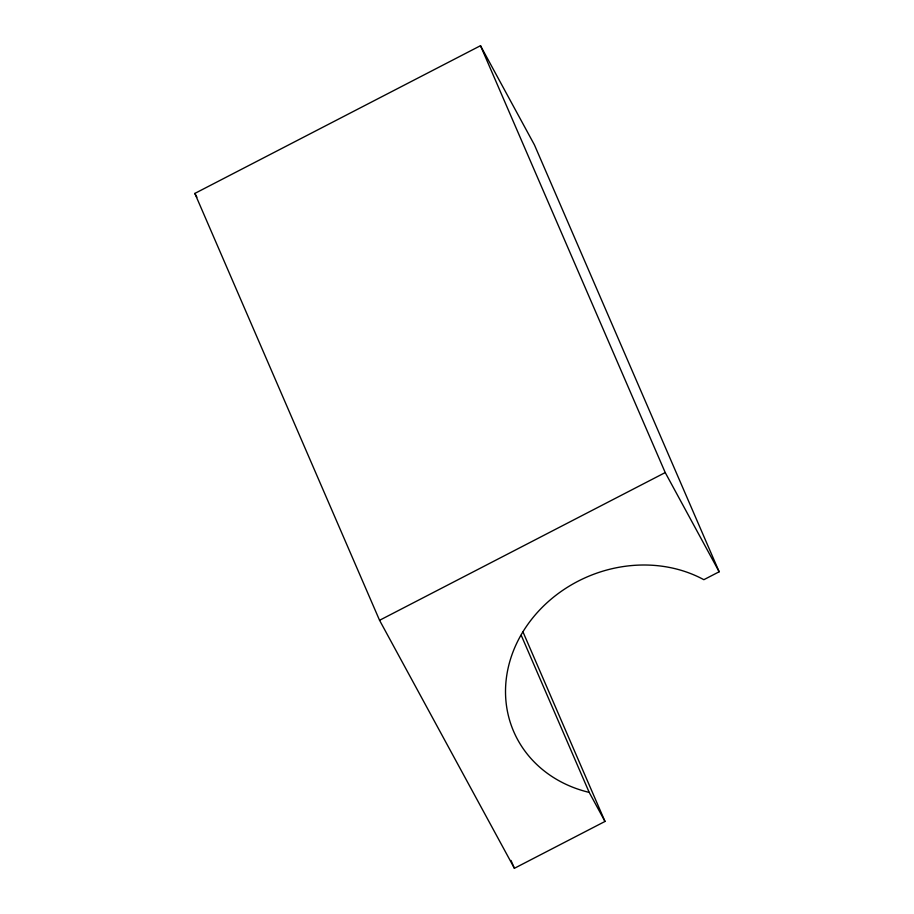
<?xml version="1.0" encoding="UTF-8"?>
<svg xmlns="http://www.w3.org/2000/svg" width="914" height="914" viewBox="0 0 914 914"><rect width="100%" height="100%" fill="white"/><g stroke="black" fill="none" stroke-linecap="round" stroke-linejoin="round"><path stroke-width="1.37" d="M194.842 193.425L480.501 45.7L534.439 144.903L719.158 571.776L703.849 579.693A128.737 112.81 -23.4 0 0 519.518 637.732A128.737 112.81 -23.4 0 0 589.199 792.392L604.999 821.446L514.399 868.3L379.561 620.298L194.842 193.425L196.887 197.184M379.561 620.298L665.232 472.572L480.501 45.7M665.232 472.572L719.158 571.776M522.831 631.585L604.999 821.446M521.209 635.264L589.199 792.392M510.995 860.44L514.399 868.3"/></g></svg>
